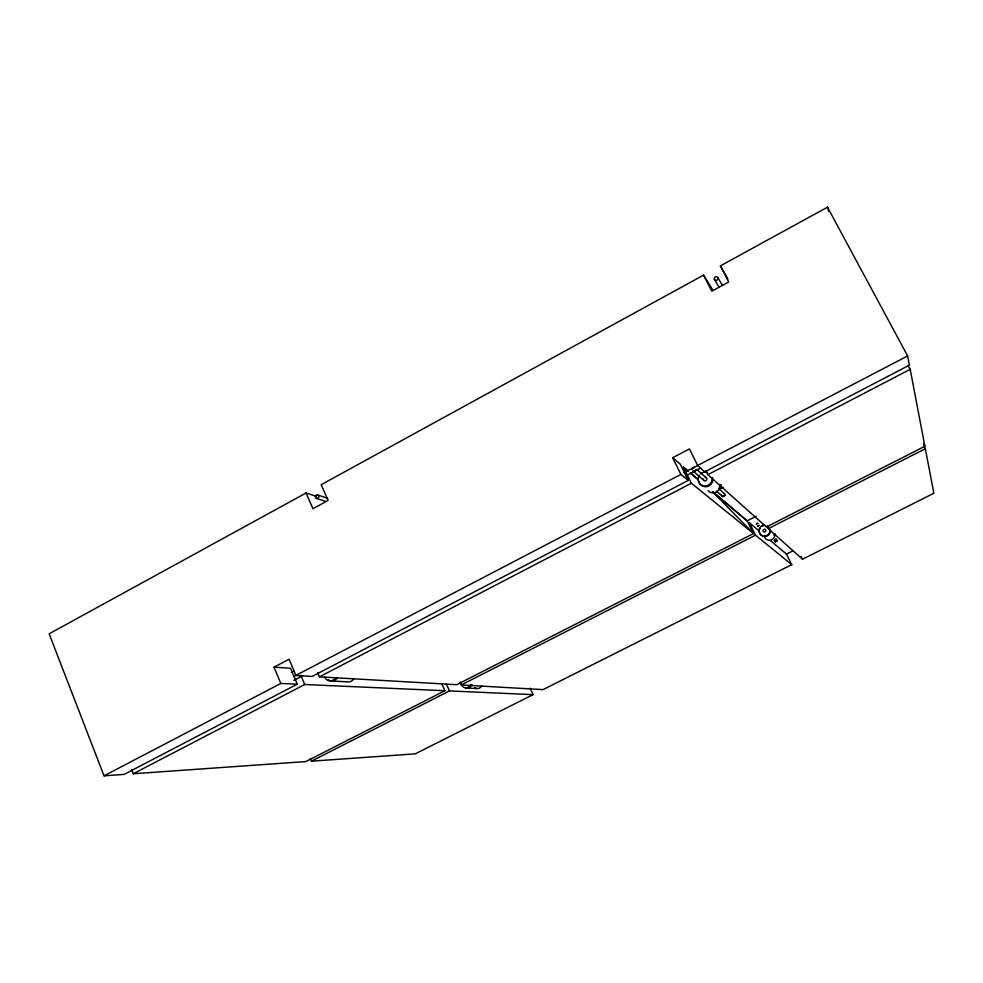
<?xml version="1.0" encoding="UTF-8"?>
<svg xmlns="http://www.w3.org/2000/svg" width="983" height="983" viewBox="0 0 983 983"><rect width="100%" height="100%" fill="white"/><g stroke="black" fill="none" stroke-linecap="round" stroke-linejoin="round"><path stroke-width="1.47" d="M720.834 487.052L719.163 487.298M756.332 524.295A1.438 1.413 -37.1 0 1 756.75 523.681L757.414 523.337A1.438 1.413 -37.1 0 1 758.151 523.374M759.048 525.168A1.438 1.413 -37.1 0 1 758.643 525.782L757.979 526.126A1.438 1.413 -37.1 0 1 757.229 526.089M723.009 495.973C720.355 498.148 727.666 494.486 724.152 495.395M316.268 496.317L306.106 492.962L49.15 633.802L104.026 775.82L124.116 774.395L297.247 684.18L290.563 668.28L274.011 667.174L280.819 683.443L297.247 684.18M713.08 290.464L703.558 275.117L321.171 484.705L328.064 500.458L312.95 508.702L306.106 492.962M703.558 275.117L711.815 291.201L728.722 281.986L720.404 265.877L827.502 207.18L907.628 355.944L909.386 365.16L704.688 471.84L697.721 465.623L689.427 448.924L672.667 457.734L680.9 474.408L688.297 480.38L312.078 676.451L295.969 675.53L289.113 659.237L274.011 667.174M775.845 541.141C772.847 543.107 779.593 539.79 776.165 540.982M291.3 672.335L294.015 670.91M104.026 775.82L280.819 683.443M293.561 676.599L680.9 474.408M684.07 472.553L907.628 355.944M293.868 680.383L302.039 676.12M685.79 475.821L700.756 468.006M131.599 769.517L133.258 773.756L304.718 684.512L444.894 690.73L441.834 683.812M319.389 676.869L691.368 483.243L753.494 533.56L456.739 684.696L319.389 676.869L317.73 672.925M705.831 470.636L707.846 474.666L910.184 369.338L908.157 365.578M756.148 516.247L747.141 520.855L712.38 491.561M756.75 523.681L757.414 523.337M757.979 526.126L758.643 525.782M444.894 690.73L305.774 761.579L133.258 773.756M910.184 369.338L924.88 446.27L766.396 526.986L707.846 474.666M310.296 758.471L311.439 761.186L449.477 690.926L533.056 694.637L530.107 688.137M461.224 684.954L755.497 535.182L791.77 564.635L543.058 689.611L461.224 684.954L460.007 682.202M767.023 526.151L768.288 528.67L925.347 448.739L923.995 446.196M770.279 540.417L786.449 554.08L793.146 550.701M533.056 694.637L415.195 753.863L311.439 761.186M768.288 528.67L802.509 559.241L933.85 493.245L925.347 448.739M331.492 681.01L348.154 681.87A6.586 6.082 -81.6 0 0 353.708 678.995M466.667 687.989L477.124 688.53M316.477 498.406L325.189 501.256M317.644 495.002L327.794 498.381M691.368 483.243L683.406 467.146L688.002 471.004M690.312 472.946L698.36 479.704M672.667 457.734L680.248 464.111L688.297 480.38M683.406 467.146L688.039 471.054M690.361 473.007L698.471 479.839M713.326 492.286L747.141 520.855L753.494 533.56L713.228 492.385M759.109 530.967L749.193 522.6L755.497 535.182M692.954 470.968L704.098 480.552M716.349 491.082L722.235 496.145M696.775 469.419L706.408 477.861M718.892 488.809L724.397 493.638M714.42 279.467L719.138 287.294M717.799 277.624A1.929 1.806 -39.1 0 1 715.98 280.401A1.929 1.806 -39.1 0 1 714.555 277.611A1.929 1.806 -39.1 0 1 717.799 277.624L722.48 285.525M720.404 265.877L727.875 278.963M923.504 443.702L924.88 446.27M801.182 556.599L802.509 559.241M786.449 554.08L791.77 564.635M446.442 684.07L449.477 690.926M300.847 675.333L304.718 684.512M827.502 207.18L828.792 211.578M722.738 487.642A8.343 1.659 -26.5 0 1 720.871 488.662M770.34 529.812A5.579 5.48 -35.2 0 1 765.99 536.374A5.579 5.48 -35.2 0 1 759.466 532.159M759.65 529.321A5.579 5.48 -35.2 0 1 760.289 528.018M762.439 526.102A5.579 5.48 -35.2 0 1 763.816 525.61M775.046 539.139A1.327 1.302 -31.9 0 1 776.889 539.913A1.327 1.302 -31.9 0 1 775.771 541.596A1.327 1.302 -31.9 0 1 774.309 540.232M337.181 678.061A6.758 6.23 -81.4 0 1 328.469 679.855M335.486 677.963A6.783 6.242 -81.4 0 1 324.697 677.115M722.837 487.371A7.508 1.499 -26.5 0 1 721.215 488.293M719.617 485.774A7.508 1.499 -26.5 0 1 721.362 485.012M712.736 478.156A7.127 6.918 -45.6 0 1 707.207 486.573A7.127 6.918 -45.6 0 1 698.962 481.277M695.755 469.444A1.855 1.806 -46.7 0 1 693.334 471.127M692.093 469.309A1.855 1.806 -46.7 0 1 694.514 467.625M705.204 477.296A1.782 1.733 -45.7 0 1 706.838 479.126A1.782 1.733 -45.7 0 1 704.958 480.822A1.782 1.733 -45.7 0 1 703.324 478.991M724.078 493.355A1.671 1.622 -43.5 0 1 724.078 496.096A1.671 1.622 -43.5 0 1 721.547 495.113M711.999 477.492A7.151 6.942 -45.6 0 1 703.705 486.007A7.151 6.942 -45.6 0 1 699.245 475.317M700.461 473.904A7.151 6.942 -45.6 0 1 707.367 472.331M719.912 484.594A6.942 6.746 -44.8 0 1 708.043 490.738M470.796 684.352A5.357 5.062 -83.5 0 1 460.99 682.202M471.852 684.414A5.345 5.05 -83.5 0 1 465.377 687.707M481.621 686.245A5.234 4.952 -83.8 0 1 474.715 687.633M775.157 534.248A5.959 0.934 -26.3 0 1 773.842 534.973M763.828 529.358A1.401 1.376 -35.4 0 1 765.806 530.292A1.401 1.376 -35.4 0 1 764.356 531.963A1.401 1.376 -35.4 0 1 763.127 530.169M769.898 529.407A5.591 5.493 -35.3 0 1 763.373 536.03A5.591 5.493 -35.3 0 1 759.822 527.613M760.768 526.507A5.591 5.493 -35.3 0 1 764.799 525.069M767.526 525.942A5.591 5.493 -35.3 0 1 768.608 526.863M774.751 533.757A5.456 5.37 -33.9 0 1 764.553 537.382M317.742 498.283A1.794 1.647 -70.7 0 0 318.025 495.199A1.794 1.647 -70.7 0 0 315.408 496.636A1.794 1.647 -70.7 0 0 317.742 498.283"/></g></svg>
